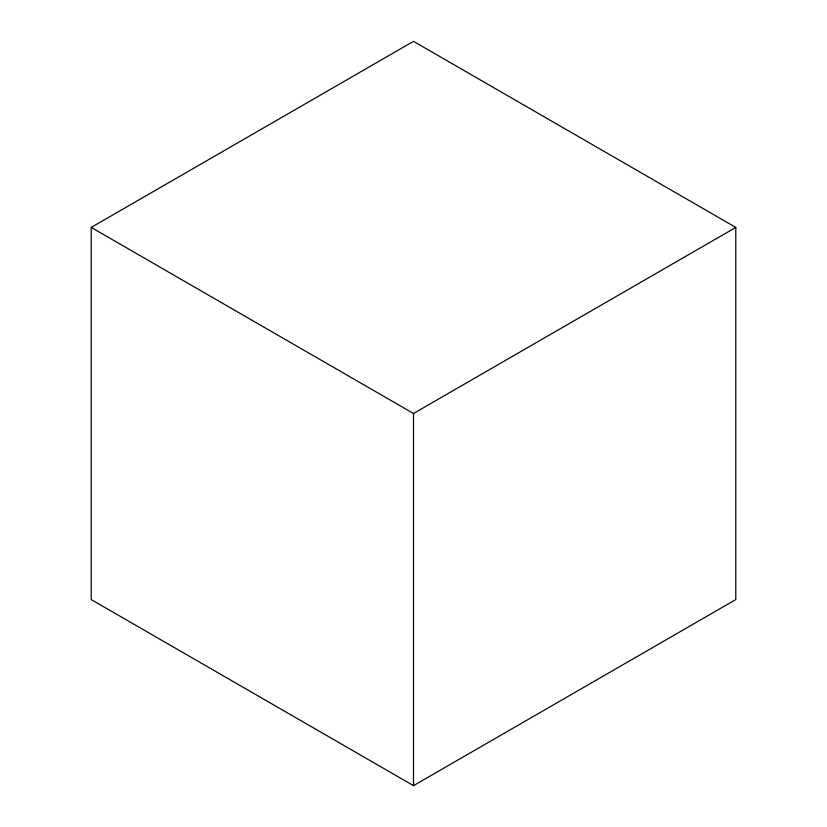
<?xml version="1.0" encoding="UTF-8"?>
<svg xmlns="http://www.w3.org/2000/svg" width="827" height="827" viewBox="0 0 827 827"><rect width="100%" height="100%" fill="white"/><g stroke="black" fill="none" stroke-linecap="round" stroke-linejoin="round"><path stroke-width="1.24" d="M91.208 227.425L413.5 41.35L735.792 227.425L735.792 599.575L413.5 785.65L91.208 599.575L91.208 227.425L413.5 413.5L735.792 227.425M413.5 413.5L413.5 785.65"/></g></svg>
